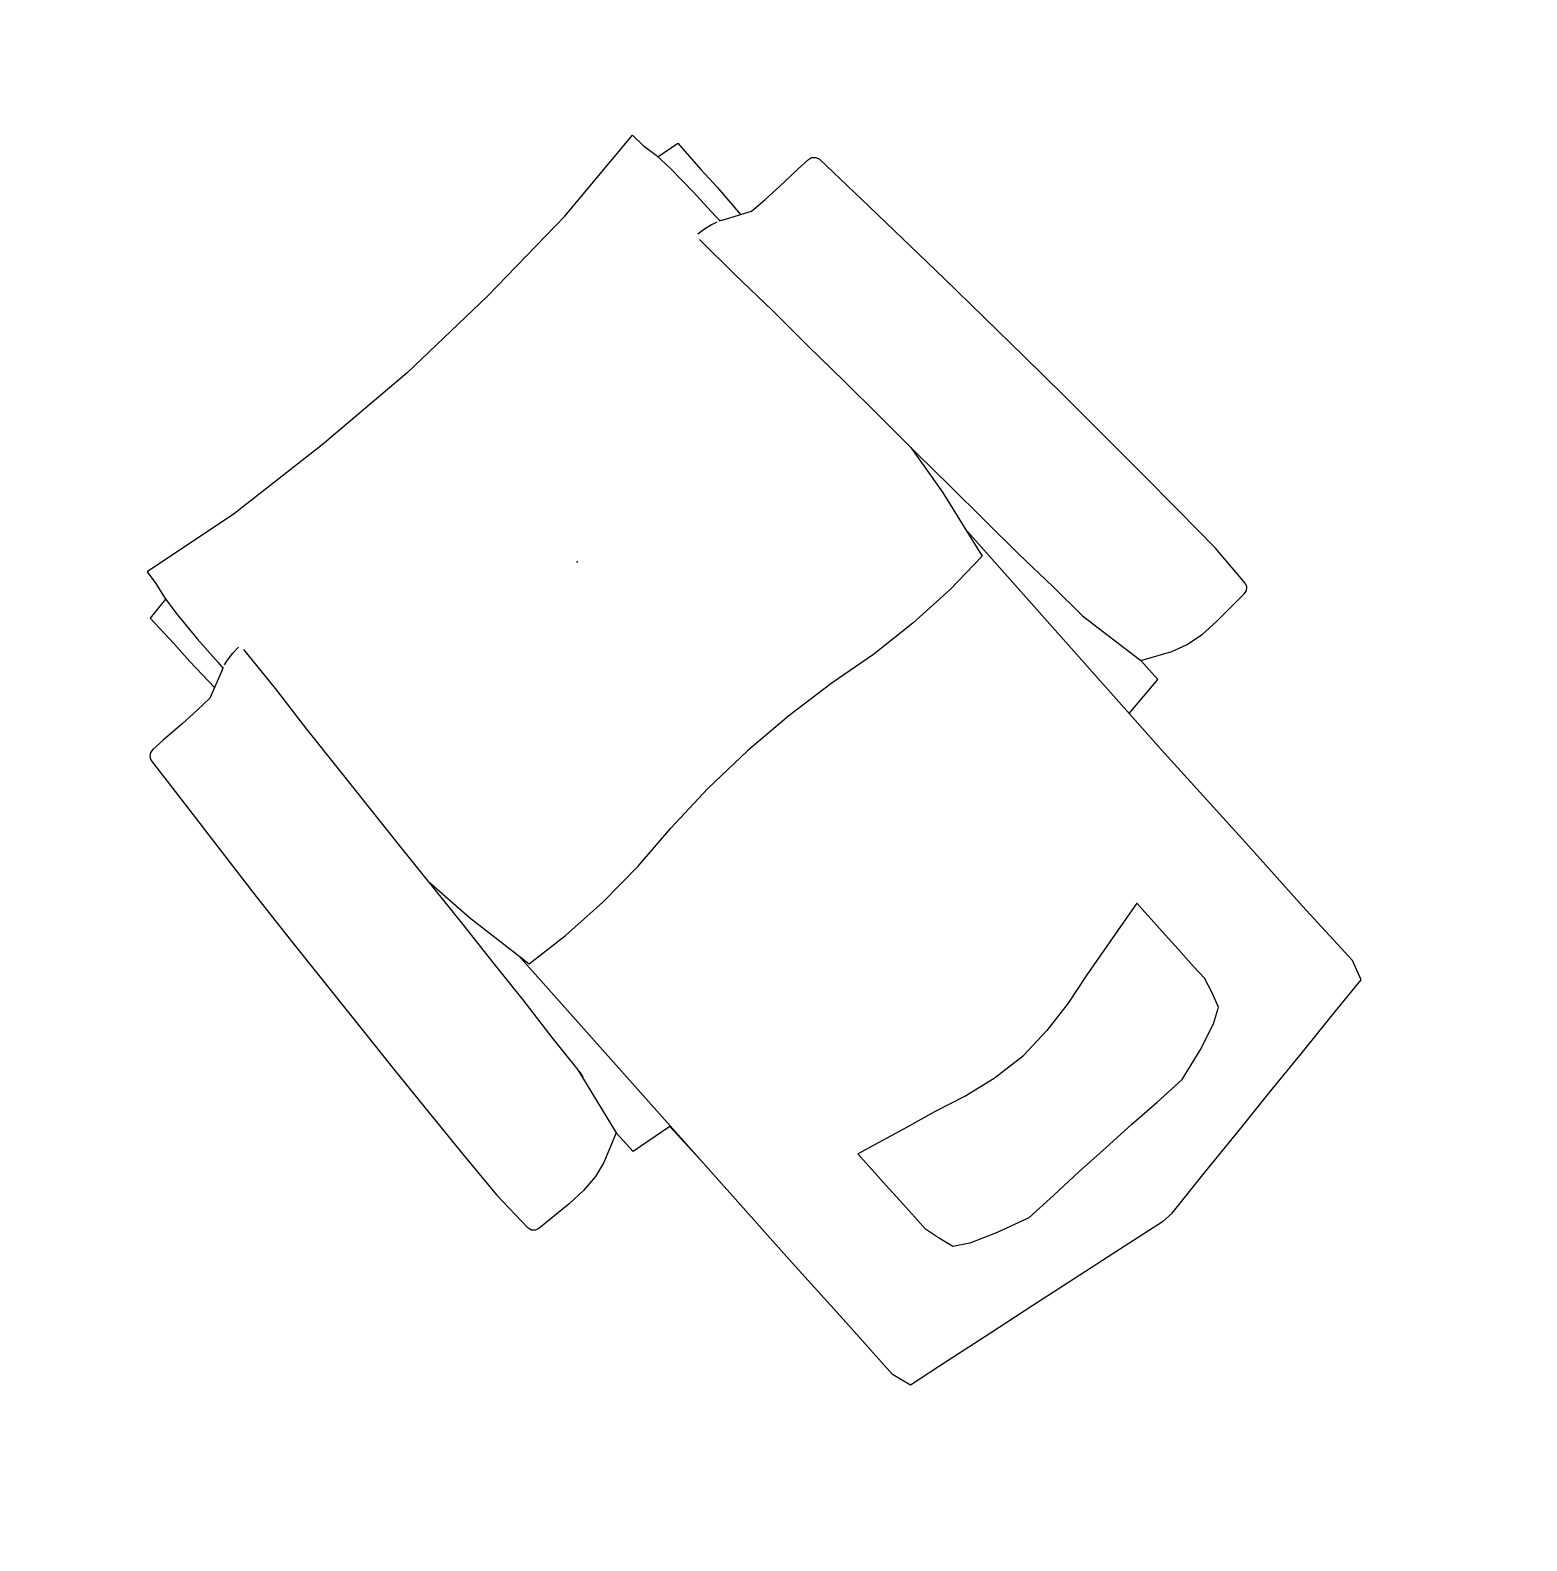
# Model space of a CAD drawing. Header units: inches. Extents: x 0 to 143, y 4 to 153.
# Drawn here: x 88.3 to 140, y 3.7 to 55.9 of the extents above; entities that cross this region are included whole.
import ezdxf

# ---------------------------------------------------------------- set-up
doc = ezdxf.new("R2010")
doc.units = ezdxf.units.IN
doc.header["$MEASUREMENT"] = 0
doc.layers.add('A-FURN-P-SEAT', color=2, linetype='Continuous')
doc.layers.add('A-FURN-P-SEAT-PROD_NO-T', color=2, linetype='Continuous')
doc.styles.get("Standard").update_dxf_attribs({"font": 'arial.ttf'})

# ---------------------------------------------------------------- blocks, each defined once
blk = doc.blocks.new('P_CR433-CP1NR')
at = {"layer": 'A-FURN-P-SEAT'}
for p, q in [((-15.985, 16.668), (-14.393, 16.709)), ((-12.576, 16.631), (-14.393, 16.709)), ((-16.307, 15.046), (-16.236, 16.392)), ((-16.236, 16.392), (-16.208, 16.523)), ((-16.208, 16.523), (-16.117, 16.622)), ((-16.117, 16.622), (-15.985, 16.668)), ((-10.731, 16.545), (-12.576, 16.631)), ((-8.846, 16.442), (-10.731, 16.545)), ((-6.953, 16.337), (-8.846, 16.442)), ((-5.04, 16.223), (-6.953, 16.337)), ((-3.124, 16.106), (-5.04, 16.223)), ((-1.178, 15.975), (-3.124, 16.106)), ((0.797, 15.828), (-1.178, 15.975)), ((2.753, 15.685), (0.797, 15.828)), ((4.746, 15.528), (2.753, 15.685)), ((4.878, 15.48), (4.746, 15.528)), ((4.971, 15.365), (4.878, 15.48)), ((4.994, 15.239), (4.971, 15.365)), ((4.994, 15.239), (4.971, 15.365)), ((4.988, 14.761), (4.994, 15.239)), ((4.988, 14.761), (4.994, 15.239)), ((-16.301, 14.37), (-16.307, 15.046)), ((4.973, 13.891), (4.988, 14.761)), ((4.973, 13.891), (4.988, 14.761)), ((-16.211, 13.732), (-16.301, 14.37)), ((-16.045, 13.204), (-16.211, 13.732)), ((4.973, 13.187), (4.973, 13.891)), ((-15.565, 12.196), (-16.045, 13.204)), ((4.985, 12.587), (4.973, 13.187)), ((5.428, 11.626), (4.985, 12.587)), ((-16.646, 10.669), (-16.439, 12.196)), ((-16.439, 12.196), (-15.565, 12.196)), ((-13.065, 11.733), (-15.565, 12.196)), ((6.396, 12.253), (5.154, 12.219)), ((7.225, 12.253), (6.396, 12.253)), ((8.429, 12.268), (7.225, 12.253)), ((8.55, 11.435), (8.429, 12.268)), ((-13.241, 11.743), (-13.358, 11.761)), ((-13.141, 11.735), (-13.241, 11.743)), ((-11.628, 11.648), (-13.065, 11.733)), ((-9.992, 11.524), (-11.628, 11.648)), ((-8.344, 11.424), (-9.992, 11.524)), ((5.428, 11.626), (5.475, 11.515)), ((5.428, 11.626), (5.475, 11.515)), ((5.715, 11.541), (5.458, 11.553)), ((5.715, 11.541), (5.458, 11.553)), ((6.813, 11.541), (5.715, 11.541)), ((7.973, 11.488), (6.813, 11.541)), ((8.621, 11.428), (7.973, 11.488)), ((-6.651, 10.987), (-9.214, 10.528)), ((-6.671, 11.326), (-8.344, 11.424)), ((-5.078, 11.227), (-6.671, 11.326)), ((-4.774, 11.212), (-6.651, 10.987)), ((-3.259, 11.137), (-5.078, 11.227)), ((-1.529, 11.03), (-3.259, 11.137)), ((0.21, 10.917), (-1.529, 11.03)), ((5.506, 11.443), (5.559, 11.247)), ((5.506, 11.443), (5.559, 11.247)), ((5.559, 11.247), (5.609, 10.956)), ((5.559, 11.247), (5.609, 10.956)), ((9.181, 11.319), (8.621, 11.428)), ((9.167, 7.68), (9.685, 11.278)), ((9.685, 11.278), (9.181, 11.319)), ((-29.093, 8.932), (-28.849, 10.47)), ((-28.849, 10.47), (-28.161, 10.695)), ((-28.161, 10.695), (-25.604, 10.672)), ((-25.604, 10.672), (-22.82, 10.681)), ((-22.82, 10.681), (-8.766, 10.608)), ((-18.314, 10.658), (-16.646, 10.669)), ((-9.214, 10.528), (-9.328, 8.94)), ((1.963, 10.82), (0.21, 10.917)), ((3.729, 10.691), (1.963, 10.82)), ((5.461, 10.591), (3.729, 10.691)), ((5.609, 10.956), (5.632, 10.669)), ((5.609, 10.956), (5.632, 10.669)), ((-29.366, 7.218), (-29.093, 8.932)), ((-9.328, 8.94), (-9.336, 7.204)), ((8.905, 3.84), (9.167, 7.68)), ((-29.635, 5.494), (-29.366, 7.218)), ((-9.336, 7.204), (-9.227, 5.471)), ((-26.265, 6.177), (-25.718, 6.349)), ((-25.718, 6.349), (-25.191, 6.479)), ((-25.191, 6.479), (-24.637, 6.479)), ((-24.637, 6.479), (-23.858, 6.479)), ((-23.858, 6.479), (-23.162, 6.479)), ((-23.162, 6.479), (-22.576, 6.479)), ((-22.576, 6.479), (-22.126, 6.479)), ((-22.126, 6.479), (-21.698, 6.479)), ((-21.698, 6.479), (-21.887, 5.664)), ((-26.575, 5.664), (-26.265, 6.177)), ((-29.871, 4.04), (-29.635, 5.494)), ((-26.94, 4.718), (-26.575, 5.664)), ((-21.887, 5.664), (-22.11, 4.718)), ((-9.227, 5.471), (-9.001, 3.749)), ((-27.283, 3.568), (-26.94, 4.718)), ((-22.11, 4.718), (-22.397, 3.498)), ((-30.199, 1.972), (-29.871, 4.04)), ((-9.001, 3.749), (-8.843, 1.882)), ((8.79, 0), (8.905, 3.84)), ((-27.283, 2.402), (-27.283, 3.568)), ((-22.397, 3.498), (-22.681, 2.402)), ((-27.263, 1.235), (-27.283, 2.402)), ((-22.681, 2.402), (-22.895, 1.225)), ((-30.477, 0.221), (-30.199, 1.972)), ((-8.843, 1.882), (-8.79, 0)), ((-27.263, -0.046), (-27.263, 1.235)), ((-22.895, 1.225), (-22.991, -0.046)), ((-30.477, 0.221), (-30.477, -0.221)), ((-30.477, -0.221), (-30.477, 0.221)), ((-8.843, -1.882), (-8.79, 0)), ((8.79, 0), (8.905, -3.84)), ((-30.477, -0.221), (-30.199, -1.972)), ((-27.263, -0.046), (-27.263, -1.235)), ((-22.895, -1.225), (-22.991, -0.046)), ((-27.263, -1.235), (-27.283, -2.402)), ((-22.681, -2.402), (-22.895, -1.225)), ((-30.199, -1.972), (-29.871, -4.04)), ((-9.001, -3.749), (-8.843, -1.882)), ((-27.283, -2.402), (-27.283, -3.568)), ((-22.397, -3.498), (-22.681, -2.402)), ((-27.283, -3.568), (-26.94, -4.718)), ((-22.11, -4.718), (-22.397, -3.498)), ((-29.871, -4.04), (-29.635, -5.494)), ((-9.227, -5.471), (-9.001, -3.749)), ((8.905, -3.84), (9.167, -7.68)), ((-26.94, -4.718), (-26.575, -5.664)), ((-21.887, -5.664), (-22.11, -4.718)), ((-29.635, -5.494), (-29.366, -7.218)), ((-26.575, -5.664), (-26.265, -6.177)), ((-21.698, -6.479), (-21.887, -5.664)), ((-9.336, -7.204), (-9.227, -5.471)), ((-26.265, -6.177), (-25.718, -6.349)), ((-25.718, -6.349), (-25.191, -6.479)), ((-25.191, -6.479), (-24.637, -6.479)), ((-24.637, -6.479), (-23.858, -6.479)), ((-23.858, -6.479), (-23.162, -6.479)), ((-23.162, -6.479), (-22.576, -6.479)), ((-22.576, -6.479), (-22.126, -6.479)), ((-22.126, -6.479), (-21.698, -6.479)), ((-29.366, -7.218), (-29.093, -8.932)), ((-9.328, -8.94), (-9.336, -7.204)), ((9.167, -7.68), (9.685, -11.278)), ((-29.093, -8.932), (-28.849, -10.47)), ((-9.214, -10.528), (-9.328, -8.94)), ((-28.849, -10.47), (-28.161, -10.695)), ((-28.161, -10.695), (-25.604, -10.672)), ((-25.604, -10.672), (-22.82, -10.681)), ((-22.82, -10.681), (-18.314, -10.658)), ((-18.314, -10.658), (-8.113, -10.725)), ((-16.646, -10.669), (-16.439, -12.196)), ((-6.651, -10.987), (-9.214, -10.528)), ((0.21, -10.917), (-1.529, -11.03)), ((1.963, -10.82), (0.21, -10.917)), ((3.729, -10.691), (1.963, -10.82)), ((5.461, -10.591), (3.729, -10.691)), ((5.559, -11.247), (5.609, -10.956)), ((5.609, -10.956), (5.632, -10.669)), ((-8.344, -11.424), (-9.992, -11.524)), ((-6.671, -11.326), (-8.344, -11.424)), ((-5.078, -11.227), (-6.671, -11.326)), ((-4.774, -11.212), (-6.651, -10.987)), ((-3.259, -11.137), (-5.078, -11.227)), ((-1.529, -11.03), (-3.259, -11.137)), ((5.506, -11.443), (5.559, -11.247)), ((8.621, -11.428), (7.973, -11.488)), ((8.55, -11.435), (8.429, -12.268)), ((9.181, -11.319), (8.621, -11.428)), ((9.685, -11.278), (9.181, -11.319)), ((-13.065, -11.733), (-15.565, -12.196)), ((-11.628, -11.648), (-13.065, -11.733)), ((-9.992, -11.524), (-11.628, -11.648)), ((5.428, -11.626), (4.985, -12.587)), ((5.428, -11.626), (5.475, -11.515)), ((5.715, -11.541), (5.458, -11.553)), ((6.813, -11.541), (5.715, -11.541)), ((7.973, -11.488), (6.813, -11.541)), ((-16.439, -12.196), (-15.565, -12.196)), ((-15.565, -12.196), (-16.045, -13.204)), ((6.396, -12.253), (5.154, -12.219)), ((7.225, -12.253), (6.396, -12.253)), ((8.429, -12.268), (7.225, -12.253)), ((4.985, -12.587), (4.973, -13.187)), ((-16.045, -13.204), (-16.211, -13.732)), ((4.973, -13.187), (4.973, -13.891)), ((-16.211, -13.732), (-16.301, -14.37)), ((4.973, -13.891), (4.988, -14.761)), ((-16.301, -14.37), (-16.307, -15.046)), ((-16.307, -15.046), (-16.236, -16.392)), ((4.988, -14.761), (4.994, -15.239)), ((4.746, -15.528), (2.753, -15.685)), ((4.878, -15.48), (4.746, -15.528)), ((4.971, -15.365), (4.878, -15.48)), ((4.994, -15.239), (4.971, -15.365)), ((-3.124, -16.106), (-5.04, -16.223)), ((-1.178, -15.975), (-3.124, -16.106)), ((0.797, -15.828), (-1.178, -15.975)), ((2.753, -15.685), (0.797, -15.828)), ((-16.236, -16.392), (-16.208, -16.523)), ((-16.208, -16.523), (-16.117, -16.622)), ((-16.117, -16.622), (-15.985, -16.668)), ((-15.985, -16.668), (-14.393, -16.709)), ((-12.576, -16.631), (-14.393, -16.709)), ((-10.731, -16.545), (-12.576, -16.631)), ((-8.846, -16.442), (-10.731, -16.545)), ((-6.953, -16.337), (-8.846, -16.442)), ((-5.04, -16.223), (-6.953, -16.337))]:
    blk.add_line(p, q, dxfattribs=at)
blk.add_point((0, 0), dxfattribs=at)
at = {"layer": 'A-FURN-P-SEAT-PROD_NO-T'}
blk.add_attdef('CAPTG', (12, -10), '', height=2.5, rotation=90, dxfattribs=at)
at = {"layer": 'A-FURN-P-SEAT-PROD_NO-T', "flags": 1}
for tag in ['CAPPN', 'CAPMG', 'CAPMC', 'CAPQT', 'CAPDH', 'CAPGC']:
    blk.add_attdef(tag, (0, 0), '', height=0.001, dxfattribs=at)

msp = doc.modelspace()

# ---------------------------------------------------------------- block references
at = {"rotation": 131.9824611642909}
msp.add_blockref('P_CR433-CP1NR', (107.194, 37.547), dxfattribs=at)

doc.saveas('drawing.dxf')
